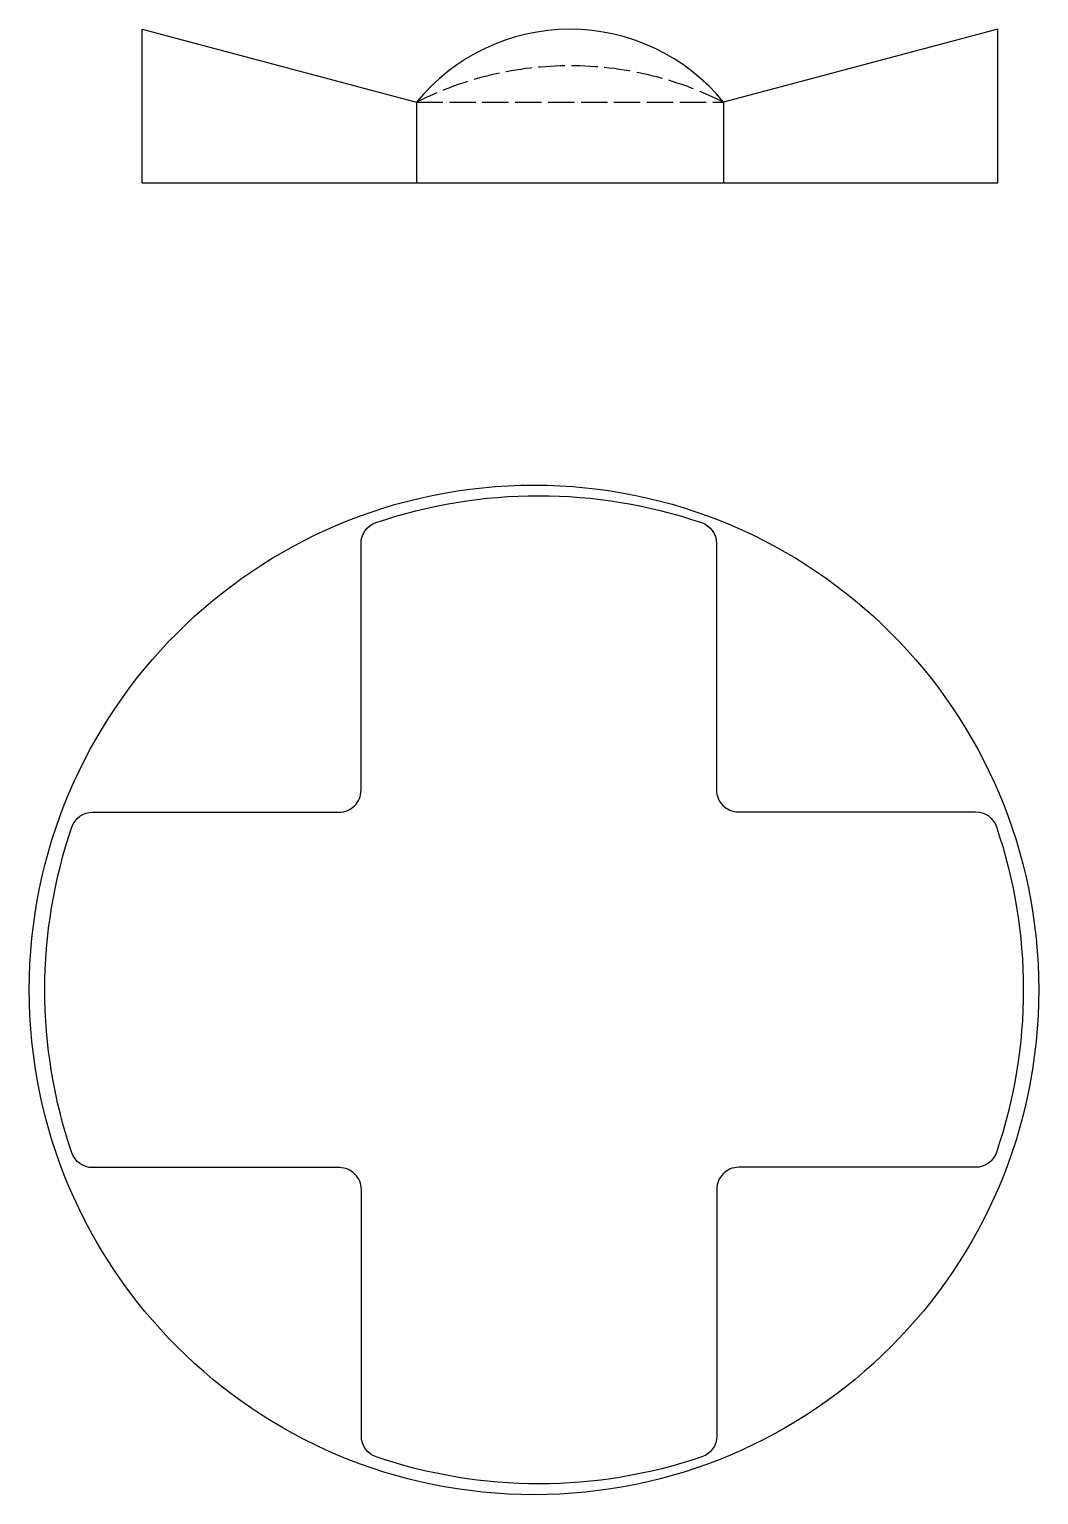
# Model space of a CAD drawing. Header units: millimetres. Extents: x 144 to 604, y 874 to 1542.
import ezdxf

# ---------------------------------------------------------------- set-up
doc = ezdxf.new("R2010")
doc.units = ezdxf.units.MM
doc.linetypes.add('ACAD_ISO02W100', pattern=[15, 12, -3])
for name, color, linetype in [('baza', 4, 'Continuous'), ('dpad', 1, 'Continuous'), ('la', 8, 'ACAD_ISO02W100')]:
    doc.layers.add(name, color=color, linetype=linetype)

msp = doc.modelspace()

# ---------------------------------------------------------------- linework, layer by layer
at = {"layer": 'baza'}
msp.add_line((195.61, 1472.01), (585.61, 1472.01), dxfattribs=at)
msp.add_circle((374.18, 1104.3), 230, dxfattribs=at)
at = {"layer": 'dpad'}
for p, q in [((195.61, 1542.01), (320.61, 1508.77)), ((195.61, 1472.01), (195.61, 1542.01)), ((585.61, 1542.01), (460.61, 1508.77)), ((585.61, 1472.01), (585.61, 1542.01)), ((320.61, 1508.77), (320.61, 1472.01)), ((460.61, 1508.77), (460.61, 1472.01))]:
    msp.add_line(p, q, dxfattribs=at)
msp.add_lwpolyline([(584.9, 1030.25, -0.321155), (575.43, 1023.47), (467.46, 1023.47, 0.414214), (457.46, 1013.47), (457.46, 900.99, -0.321155), (450.68, 891.52, -0.16538), (302.28, 891.52, -0.321155), (295.5, 900.99), (295.5, 1013.32, 0.414214), (285.5, 1023.32), (173.02, 1023.32, -0.321155), (163.55, 1030.1, -0.16538), (163.55, 1178.5, -0.321155), (173.02, 1185.28), (285.35, 1185.28, 0.414214), (295.35, 1195.28), (295.35, 1307.76, -0.321155), (302.13, 1317.23, -0.16538), (450.53, 1317.23, -0.321155), (457.31, 1307.76), (457.31, 1195.43, 0.414214), (467.31, 1185.43), (575.43, 1185.43, -0.321155), (584.9, 1178.65, -0.16538)], format="xyb", close=True, dxfattribs=at)
msp.add_arc((390.61, 1451.68), 90.33, 39.1991, 140.8009, dxfattribs=at)
at = {"layer": 'la'}
msp.add_line((320.61, 1508.77), (460.61, 1508.77), dxfattribs=at)
msp.add_arc((390.61, 1369.66), 155.73, 63.288, 116.712, dxfattribs=at)

doc.saveas('drawing.dxf')
